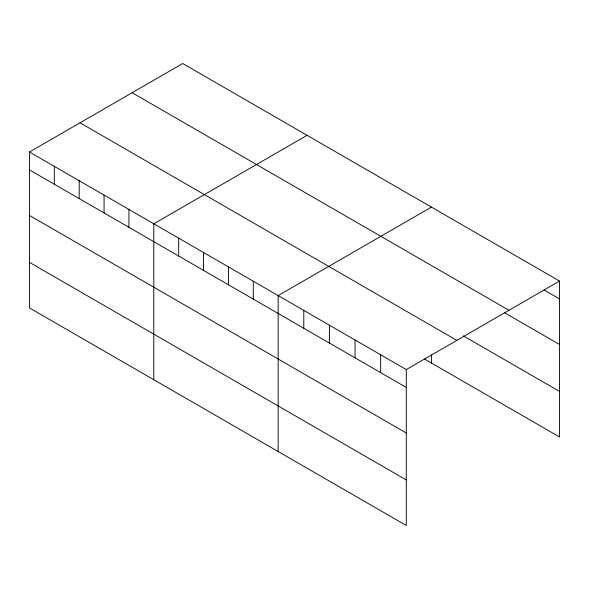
<?xml version="1.0" encoding="UTF-8"?>
<svg xmlns="http://www.w3.org/2000/svg" width="589" height="589" viewBox="0 0 589 589"><rect width="100%" height="100%" fill="white"/><g stroke="black" fill="none" stroke-linecap="round" stroke-linejoin="round"><path stroke-width="0.88" d="M29.45 152.006L406.277 369.568L406.277 525.484L29.45 307.922L29.45 152.006L182.723 63.516L559.55 281.078L559.55 436.994L424.433 358.981M307.075 135.315L153.803 223.805L153.803 379.714M431.428 207.107L278.155 295.597L278.155 451.513M406.277 369.568L559.55 281.078M544.022 289.979L559.55 298.947M132.142 92.723L508.97 310.285M504.42 312.671L559.55 344.499M463.263 335.848L559.55 391.435M80.03 122.806L456.858 340.368M29.45 169.875L406.277 387.437M29.45 215.427L406.277 432.989M29.45 262.363L406.277 479.925M431.428 354.821L431.428 363.023M380.656 354.777L380.656 372.646M355.034 339.978L355.034 357.847M329.406 325.187L329.406 343.056M303.784 310.396L303.784 328.257M253.285 281.24L253.285 299.109M228.414 266.883L228.414 284.745M203.544 252.519L203.544 270.388M178.673 238.162L178.673 256.031M128.932 209.448L128.932 227.31M104.062 195.084L104.062 212.953M79.191 180.727L79.191 198.596M54.321 166.37L54.321 184.232"/></g></svg>
